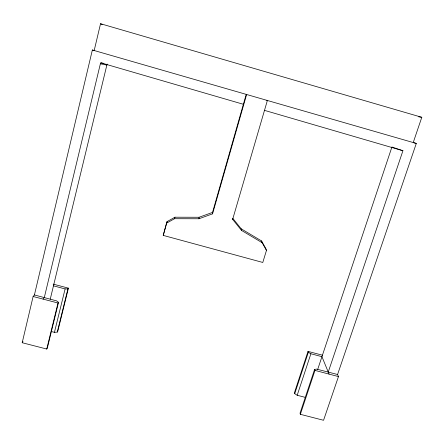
<?xml version="1.0" encoding="UTF-8"?>
<svg xmlns="http://www.w3.org/2000/svg" width="444" height="444" viewBox="0 0 444 444"><rect width="100%" height="100%" fill="white"/><g stroke="black" fill="none" stroke-linecap="round" stroke-linejoin="round"><path stroke-width="0.67" d="M198.956 218.759L199.09 217.266L212.537 212.404L246.209 94.372L246.625 94.483L212.559 213.847L198.956 218.759L174.564 218.709L166.572 223.143L163.237 235.398L262.787 262.459L266.461 250.427L265.845 248.601L261.544 240.937L241.214 228.832L232.823 218.398M34.416 294.955L56.616 300.877L58.53 302.309L47.325 348.09L46.737 349.04L22.2 342.724L33.122 296.492L34.416 294.955L92.358 49.994L416.3 143.434L337.568 374.508L338.472 376.573L323.554 420.285L300.355 414.313L300.039 413.159L314.574 369.48L316.544 369.086L337.568 374.508M416.3 143.434L413.22 142.557L421.8 117.299L100.544 23.715L94.183 50.538L92.358 49.994M50.228 299.234L107.104 64.053M46.737 349.04L57.992 303.013L58.53 302.309M51.249 331.507L54.44 332.334L65.113 288.922L67.926 288.833L68.415 288.139L53.208 284.121M54.44 332.334L57.259 332.095L67.926 288.833M68.415 288.139L57.776 331.263L57.259 332.095M174.564 218.709L174.969 217.21L199.09 217.266M174.969 217.21L167.066 221.6L163.237 235.398M266.461 250.427L262.115 242.679L241.558 230.453L232.65 219.375L267.382 100.466L266.727 100.288M166.572 223.143L167.066 221.6M322.655 355.256L308.019 351.393L294.455 392.663L294.733 393.678L297.197 395.265L305.55 397.436M294.733 393.678L308.347 352.286L308.019 351.393M297.197 395.265L310.889 353.763L308.347 352.286M300.355 414.313L314.974 370.407L314.574 369.48M317.554 369.83L391.93 146.975M328.244 372.061L402.93 150.732L392.28 147.147M22.2 342.724L22.994 341.636M43.085 299.106L44.306 297.547L100.622 62.737L243.379 104.296M418.709 116.828L421.8 117.299M100.366 63.808L106.86 65.063M101.271 62.87L103.863 63.398M33.122 296.492L57.992 303.013M314.974 370.407L338.472 376.573M53.469 285.847L65.113 288.922M310.889 353.763L321.944 356.682L329.087 374.109M402.93 150.732L264.507 110.367M100.544 23.715L102.209 24.642M261.544 240.937L262.115 242.679M241.214 228.832L241.558 230.453M232.484 218.376L232.65 219.375M212.537 212.404L212.559 213.847"/></g></svg>
